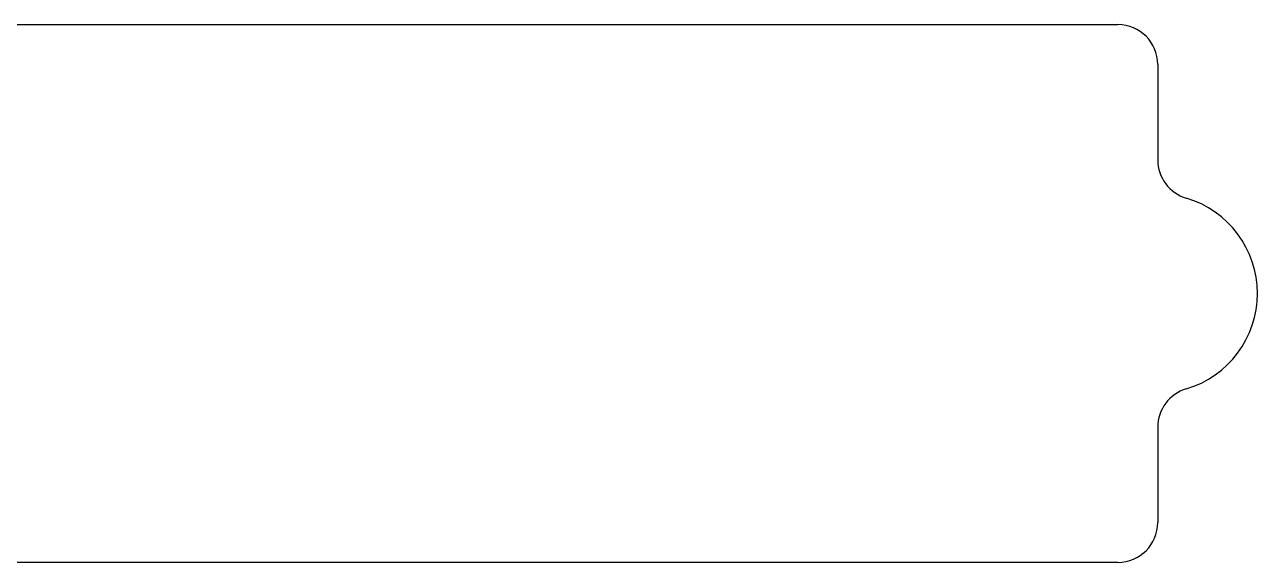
# Model space of a CAD drawing. Header units: millimetres. Extents: x 341 to 4391, y 324 to 2971.
# Drawn here: x 2972.6 to 3034.6, y 2357.2 to 2384.2 of the extents above; entities that cross this region are included whole.
import ezdxf

# ---------------------------------------------------------------- set-up
doc = ezdxf.new("R2010")
doc.units = ezdxf.units.MM
doc.header["$LTSCALE"] = 256.666667
doc.layers.get('0').update_dxf_attribs({"linetype": 'CONTINUOUS'})

msp = doc.modelspace()

# ---------------------------------------------------------------- linework, layer by layer
at = {"color": 7, "linetype": 'Continuous'}
for p, q in [((2967.555, 2384.182), (3027.555, 2384.182)), ((3029.555, 2382.182), (3029.555, 2377.39)), ((3029.555, 2363.974), (3029.555, 2359.182)), ((3027.555, 2357.182), (2967.555, 2357.182))]:
    msp.add_line(p, q, dxfattribs=at)
for centre, radius, start, end in [((3027.555, 2382.182), 2, 0, 90), ((3031.555, 2377.39), 2, 180, 253.39845), ((3029.555, 2370.682), 5, 286.60155, 73.39845), ((3031.555, 2363.974), 2, 106.60155, 180), ((3027.555, 2359.182), 2, 270, 360)]:
    msp.add_arc(centre, radius, start, end, dxfattribs=at)

doc.saveas('drawing.dxf')
